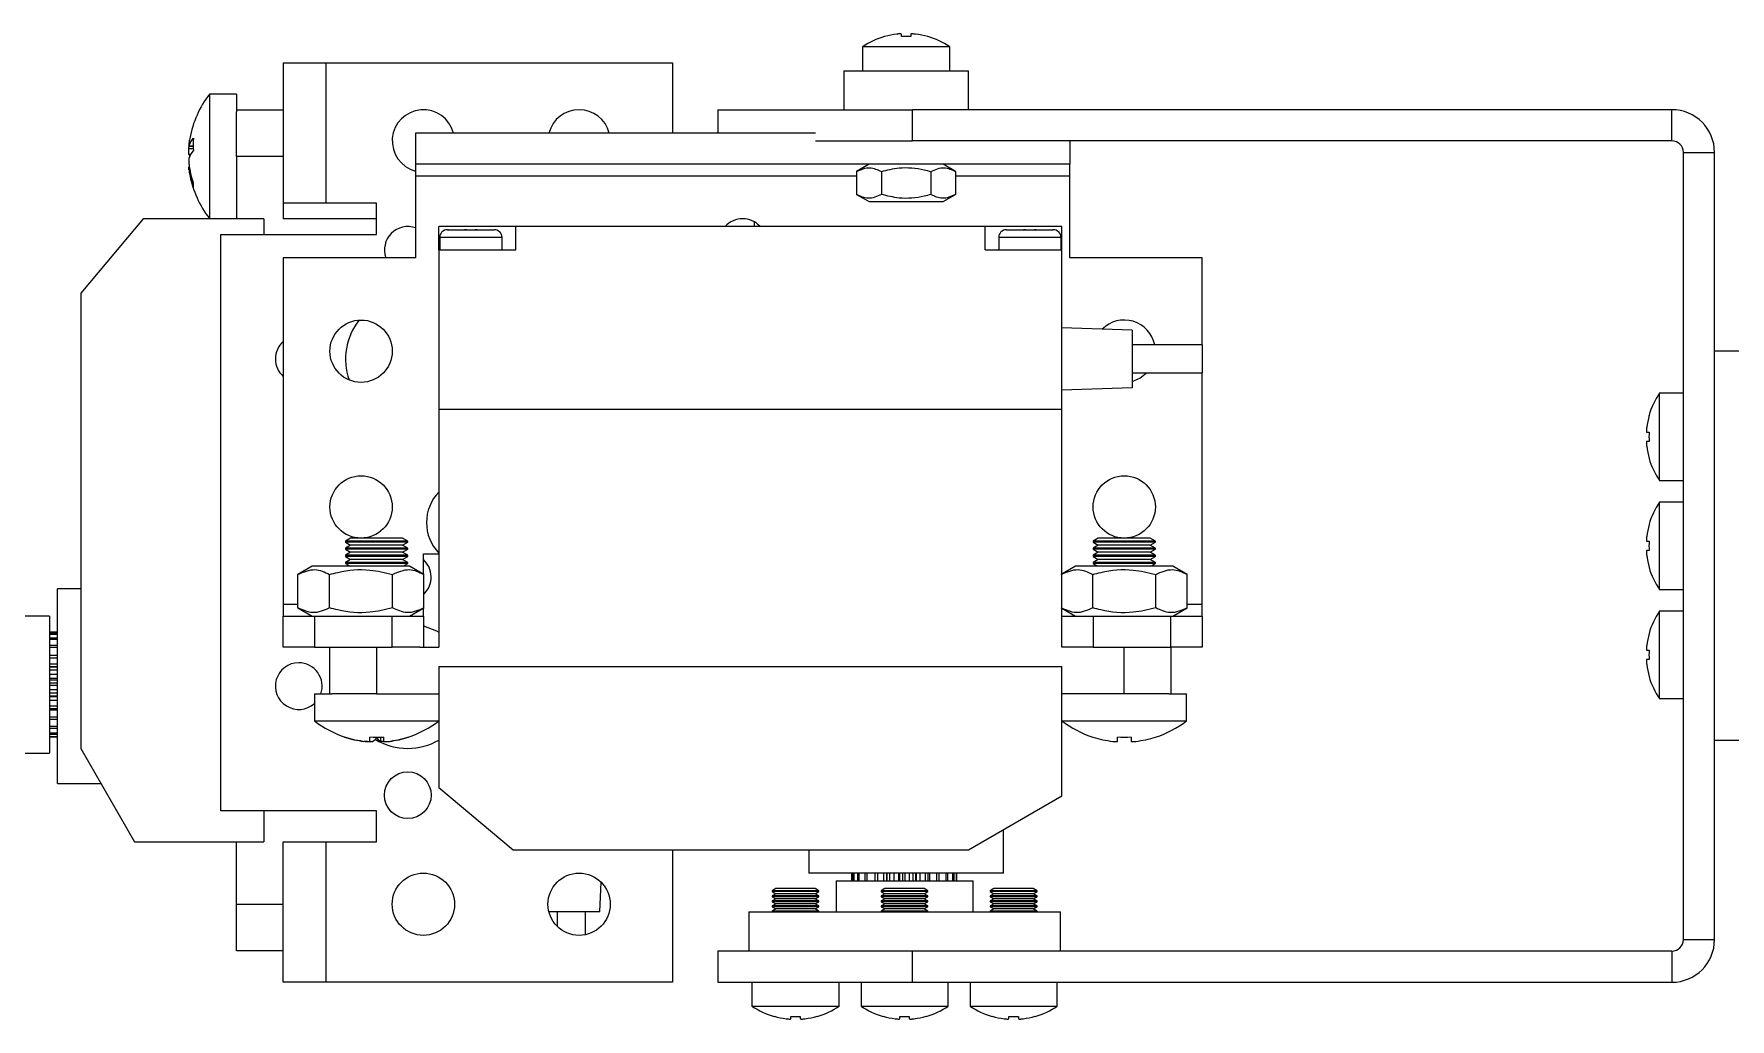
# Model space of a CAD drawing. Header units: millimetres. Extents: x 15 to 836, y 5 to 589.
# Drawn here: x 226.8 to 335.7, y 415.6 to 478.8 of the extents above; entities that cross this region are included whole.
import ezdxf

# ---------------------------------------------------------------- set-up
doc = ezdxf.new("R2010")
doc.units = ezdxf.units.MM

msp = doc.modelspace()

# ---------------------------------------------------------------- linework, layer by layer
at = {"color": 7, "linetype": 'Continuous', "lineweight": 25}
for p, q in [((282.5, 478.65), (282.5, 478.81)), ((283.1, 478.81), (283.1, 478.65)), ((280, 478), (280, 476.46)), ((285.6, 478), (280, 478)), ((285.6, 476.46), (285.6, 478)), ((242.8, 476.96), (242.8, 467.96)), ((242.8, 476.96), (245.53, 476.96)), ((245.53, 476.96), (245.53, 467.96)), ((245.53, 476.96), (267.8, 476.96)), ((267.8, 476.96), (267.8, 472.46)), ((278.8, 476.46), (278.8, 473.96)), ((278.8, 476.46), (284.98, 476.46)), ((284.98, 476.46), (286.8, 476.46)), ((286.8, 473.96), (286.8, 476.46)), ((239.8, 474.96), (238.07, 474.96)), ((238.07, 474.96), (238.07, 466.96)), ((239.8, 474.96), (239.8, 473.82)), ((239.8, 473.96), (242.8, 473.96)), ((239.8, 470.96), (239.8, 473.82)), ((270.7, 473.96), (270.7, 472.46)), ((270.7, 473.96), (283.2, 473.96)), ((283.2, 471.96), (283.2, 473.96)), ((331.96, 473.96), (283.2, 473.96)), ((331.96, 471.96), (331.96, 473.96)), ((236.74, 471.62), (237.02, 471.62)), ((251.3, 472.46), (251.3, 470.46)), ((276.98, 472.46), (251.3, 472.46)), ((276.98, 471.96), (283.2, 471.96)), ((331.96, 471.96), (283.2, 471.96)), ((293.3, 471.96), (293.3, 470.46)), ((239.8, 470.96), (239.8, 466.96)), ((242.8, 470.96), (239.8, 470.96)), ((293.3, 470.46), (251.3, 470.46)), ((251.3, 470.46), (251.3, 469.72)), ((280.42, 470.46), (279.62, 469.99)), ((285.97, 469.99), (285.17, 470.46)), ((293.3, 469.72), (293.3, 470.46)), ((332.7, 420.69), (332.7, 471.22)), ((332.7, 471.22), (334.7, 471.22)), ((334.7, 420.69), (334.7, 471.22)), ((236.77, 470.29), (236.74, 470.29)), ((251.3, 469.72), (251.3, 464.46)), ((279.62, 469.99), (279.62, 468.52)), ((281.21, 469.99), (281.21, 468.52)), ((284.38, 469.99), (284.38, 468.52)), ((285.97, 469.99), (285.97, 468.52)), ((293.3, 464.46), (293.3, 469.72)), ((279.62, 468.52), (280.42, 468.06)), ((285.17, 468.06), (285.97, 468.52)), ((242.8, 467.96), (242.8, 466.96)), ((245.53, 467.96), (242.8, 467.96)), ((248.8, 467.96), (245.53, 467.96)), ((248.8, 465.96), (248.8, 467.96)), ((280.42, 468.06), (285.17, 468.06)), ((233.8, 466.96), (229.8, 462.19)), ((241.55, 466.96), (233.8, 466.96)), ((241.55, 466.96), (241.55, 465.96)), ((248.8, 466.96), (242.8, 466.96)), ((252.8, 464.96), (252.8, 466.46)), ((257.74, 466.46), (252.8, 466.46)), ((253.35, 466.26), (253.4, 466.26)), ((253.4, 466.26), (253.4, 466.26)), ((253.4, 466.26), (253.41, 466.26)), ((253.41, 466.26), (253.4, 466.26)), ((253.41, 466.26), (254.45, 466.26)), ((254.45, 466.26), (254.45, 466.25)), ((254.45, 466.25), (254.57, 466.26)), ((254.57, 466.26), (254.45, 466.26)), ((254.57, 466.26), (255.13, 466.26)), ((255.13, 466.26), (255.25, 466.25)), ((255.25, 466.26), (255.13, 466.26)), ((255.25, 466.26), (256.29, 466.26)), ((255.25, 466.25), (255.25, 466.26)), ((256.29, 466.26), (256.29, 466.26)), ((256.29, 466.26), (256.29, 466.26)), ((256.29, 466.26), (256.35, 466.26)), ((256.29, 466.26), (256.29, 466.26)), ((257.74, 464.96), (257.74, 466.46)), ((287.86, 466.46), (257.74, 466.46)), ((287.86, 464.96), (287.86, 466.46)), ((292.8, 466.46), (287.86, 466.46)), ((289.24, 466.26), (289.3, 466.26)), ((289.3, 466.26), (289.3, 466.26)), ((289.3, 466.26), (289.31, 466.26)), ((289.31, 466.26), (289.3, 466.26)), ((289.31, 466.26), (290.34, 466.26)), ((290.34, 466.26), (290.34, 466.25)), ((290.34, 466.25), (290.46, 466.26)), ((290.46, 466.26), (290.34, 466.26)), ((290.46, 466.26), (291.03, 466.26)), ((291.03, 466.26), (291.14, 466.25)), ((291.14, 466.26), (291.03, 466.26)), ((291.14, 466.25), (291.14, 466.26)), ((291.14, 466.26), (292.18, 466.26)), ((292.18, 466.26), (292.19, 466.26)), ((292.19, 466.26), (292.18, 466.26)), ((292.19, 466.26), (292.24, 466.26)), ((292.19, 466.26), (292.19, 466.26)), ((292.8, 464.96), (292.8, 466.46)), ((238.8, 428.96), (238.8, 465.96)), ((238.8, 465.96), (248.8, 465.96)), ((252.85, 465.76), (252.85, 464.96)), ((256.85, 464.96), (256.85, 465.76)), ((288.74, 465.76), (288.74, 464.96)), ((292.74, 464.96), (292.74, 465.76)), ((242.8, 464.46), (242.8, 442.19)), ((251.3, 464.46), (242.8, 464.46)), ((252.8, 464.96), (252.8, 454.71)), ((252.8, 464.96), (257.74, 464.96)), ((287.86, 464.96), (292.8, 464.96)), ((292.8, 454.71), (292.8, 464.96)), ((301.8, 464.46), (293.3, 464.46)), ((301.8, 458.86), (301.8, 464.46)), ((229.8, 462.19), (229.8, 432.96)), ((297.3, 459.8), (292.8, 459.96)), ((297.3, 459.8), (297.3, 456.11)), ((301.8, 458.86), (297.3, 458.86)), ((301.8, 458.86), (301.8, 457.96)), ((301.8, 457.96), (301.8, 457.06)), ((336.7, 458.46), (334.7, 458.46)), ((297.3, 457.06), (301.8, 457.06)), ((301.8, 442.19), (301.8, 457.06)), ((297.3, 456.11), (292.8, 455.96)), ((332.7, 455.76), (331.15, 455.76)), ((331.15, 455.76), (331.15, 450.16)), ((292.8, 454.71), (252.8, 454.71)), ((252.8, 454.71), (252.8, 439.46)), ((292.8, 439.46), (292.8, 454.71)), ((330.34, 453.26), (330.5, 453.26)), ((330.5, 452.66), (330.34, 452.66)), ((331.15, 450.16), (332.7, 450.16)), ((332.7, 448.76), (331.15, 448.76)), ((331.15, 448.76), (331.15, 443.16)), ((247.12, 446.46), (246.8, 446.27)), ((246.8, 446.27), (246.8, 446.19)), ((248.8, 446.27), (246.8, 446.27)), ((246.8, 446.19), (247.12, 446)), ((248.8, 446.19), (246.8, 446.19)), ((247.12, 446), (246.8, 445.81)), ((246.8, 445.81), (246.8, 445.74)), ((248.8, 445.81), (246.8, 445.81)), ((246.8, 445.74), (247.12, 445.55)), ((248.8, 445.74), (246.8, 445.74)), ((247.12, 445.55), (246.8, 445.36)), ((248.8, 446.46), (247.12, 446.46)), ((248.8, 446), (247.12, 446)), ((248.8, 445.55), (247.12, 445.55)), ((250.47, 446.46), (248.8, 446.46)), ((250.8, 446.27), (248.8, 446.27)), ((250.8, 446.19), (248.8, 446.19)), ((250.47, 446), (248.8, 446)), ((250.8, 445.81), (248.8, 445.81)), ((250.8, 445.74), (248.8, 445.74)), ((250.47, 445.55), (248.8, 445.55)), ((250.8, 446.27), (250.47, 446.46)), ((250.47, 446), (250.8, 446.19)), ((250.8, 445.81), (250.47, 446)), ((250.47, 445.55), (250.8, 445.74)), ((250.8, 445.36), (250.47, 445.55)), ((250.8, 446.19), (250.8, 446.27)), ((250.8, 445.74), (250.8, 445.81)), ((251.8, 444.15), (251.8, 445.46)), ((251.8, 445.46), (252.8, 445.46)), ((295.12, 446.46), (294.8, 446.27)), ((294.8, 446.27), (294.8, 446.19)), ((296.8, 446.27), (294.8, 446.27)), ((294.8, 446.19), (295.12, 446)), ((296.8, 446.19), (294.8, 446.19)), ((295.12, 446), (294.8, 445.81)), ((294.8, 445.81), (294.8, 445.74)), ((296.8, 445.81), (294.8, 445.81)), ((294.8, 445.74), (295.12, 445.55)), ((296.8, 445.74), (294.8, 445.74)), ((295.12, 445.55), (294.8, 445.36)), ((296.8, 446.46), (295.12, 446.46)), ((296.8, 446), (295.12, 446)), ((296.8, 445.55), (295.12, 445.55)), ((298.47, 446.46), (296.8, 446.46)), ((298.8, 446.27), (296.8, 446.27)), ((298.8, 446.19), (296.8, 446.19)), ((298.47, 446), (296.8, 446)), ((298.8, 445.81), (296.8, 445.81)), ((298.8, 445.74), (296.8, 445.74)), ((298.47, 445.55), (296.8, 445.55)), ((298.8, 446.27), (298.47, 446.46)), ((298.47, 446), (298.8, 446.19)), ((298.8, 445.81), (298.47, 446)), ((298.47, 445.55), (298.8, 445.74)), ((298.8, 445.36), (298.47, 445.55)), ((298.8, 446.19), (298.8, 446.27)), ((298.8, 445.74), (298.8, 445.81)), ((330.34, 446.26), (330.5, 446.26)), ((330.5, 445.66), (330.34, 445.66)), ((244.67, 444.66), (243.75, 444.13)), ((250.92, 444.66), (244.67, 444.66)), ((246.8, 445.36), (246.8, 445.28)), ((248.8, 445.36), (246.8, 445.36)), ((246.8, 445.28), (247.12, 445.09)), ((248.8, 445.28), (246.8, 445.28)), ((247.12, 445.09), (246.8, 444.9)), ((246.8, 444.9), (246.8, 444.83)), ((248.8, 444.9), (246.8, 444.9)), ((246.8, 444.83), (247.09, 444.66)), ((248.8, 444.83), (246.8, 444.83)), ((248.8, 445.09), (247.12, 445.09)), ((250.8, 445.36), (248.8, 445.36)), ((250.8, 445.28), (248.8, 445.28)), ((250.47, 445.09), (248.8, 445.09)), ((250.8, 444.9), (248.8, 444.9)), ((250.8, 444.83), (248.8, 444.83)), ((250.47, 445.09), (250.8, 445.28)), ((250.8, 444.9), (250.47, 445.09)), ((250.5, 444.66), (250.8, 444.83)), ((250.8, 445.28), (250.8, 445.36)), ((250.8, 444.83), (250.8, 444.9)), ((251.84, 444.13), (250.92, 444.66)), ((293.67, 444.66), (292.8, 444.15)), ((299.92, 444.66), (293.67, 444.66)), ((294.8, 445.36), (294.8, 445.28)), ((296.8, 445.36), (294.8, 445.36)), ((294.8, 445.28), (295.12, 445.09)), ((296.8, 445.28), (294.8, 445.28)), ((295.12, 445.09), (294.8, 444.9)), ((294.8, 444.9), (294.8, 444.83)), ((296.8, 444.9), (294.8, 444.9)), ((294.8, 444.83), (295.09, 444.66)), ((296.8, 444.83), (294.8, 444.83)), ((296.8, 445.09), (295.12, 445.09)), ((298.8, 445.36), (296.8, 445.36)), ((298.8, 445.28), (296.8, 445.28)), ((298.47, 445.09), (296.8, 445.09)), ((298.8, 444.9), (296.8, 444.9)), ((298.8, 444.83), (296.8, 444.83)), ((298.47, 445.09), (298.8, 445.28)), ((298.8, 444.9), (298.47, 445.09)), ((298.5, 444.66), (298.8, 444.83)), ((298.8, 445.28), (298.8, 445.36)), ((298.8, 444.83), (298.8, 444.9)), ((300.84, 444.13), (299.92, 444.66)), ((243.75, 441.98), (243.75, 444.13)), ((245.78, 441.98), (245.78, 444.13)), ((249.82, 441.98), (249.82, 444.13)), ((251.84, 441.98), (251.84, 444.13)), ((294.78, 441.98), (294.78, 444.13)), ((298.82, 441.98), (298.82, 444.13)), ((300.84, 441.98), (300.84, 444.13)), ((229.8, 443.21), (228.3, 443.21)), ((228.3, 430.71), (228.3, 443.21)), ((242.8, 442.19), (242.8, 441.46)), ((301.8, 441.46), (301.8, 442.19)), ((331.15, 443.16), (332.7, 443.16)), ((227.8, 441.45), (225.8, 441.45)), ((227.8, 441.45), (227.8, 432.65)), ((242.8, 439.46), (242.8, 441.46)), ((242.8, 441.46), (244.8, 441.46)), ((243.75, 441.98), (244.67, 441.46)), ((244.8, 441.46), (244.8, 439.46)), ((244.8, 441.46), (249.8, 441.46)), ((249.8, 439.46), (249.8, 441.46)), ((249.8, 441.46), (251.8, 441.46)), ((250.92, 441.46), (251.84, 441.98)), ((251.8, 441.46), (251.8, 441.96)), ((251.8, 441.46), (251.8, 439.46)), ((292.8, 441.96), (293.67, 441.46)), ((292.8, 441.46), (294.8, 441.46)), ((294.8, 441.46), (294.8, 439.46)), ((294.8, 441.46), (299.8, 441.46)), ((299.8, 439.46), (299.8, 441.46)), ((299.8, 441.46), (301.8, 441.46)), ((299.92, 441.46), (300.84, 441.98)), ((301.8, 441.46), (301.8, 439.46)), ((332.7, 441.76), (331.15, 441.76)), ((331.15, 441.76), (331.15, 436.16)), ((228.3, 440.43), (227.8, 440.43)), ((227.8, 440.43), (228.3, 440.43)), ((227.8, 440.35), (228.3, 440.35)), ((227.8, 440.3), (228.3, 440.3)), ((227.8, 440.06), (228.3, 440.06)), ((227.8, 439.97), (228.3, 439.97)), ((227.8, 439.58), (228.3, 439.58)), ((227.8, 439.45), (228.3, 439.45)), ((227.8, 438.95), (228.3, 438.95)), ((227.8, 438.94), (228.3, 438.94)), ((244.8, 439.46), (242.8, 439.46)), ((244.8, 439.46), (249.8, 439.46)), ((245.8, 436.46), (245.8, 439.46)), ((248.8, 439.46), (248.8, 436.46)), ((251.58, 439.46), (249.8, 439.46)), ((251.58, 439.46), (252.8, 439.46)), ((293.01, 439.46), (292.8, 439.46)), ((294.8, 439.46), (293.01, 439.46)), ((294.8, 439.46), (299.8, 439.46)), ((296.8, 436.46), (296.8, 439.46)), ((299.8, 439.46), (299.8, 436.46)), ((301.8, 439.46), (299.8, 439.46)), ((330.34, 439.26), (330.5, 439.26)), ((227.8, 438.78), (228.3, 438.78)), ((227.8, 438.38), (228.3, 438.38)), ((228.3, 438.2), (227.8, 438.2)), ((227.8, 438.19), (228.3, 438.19)), ((227.8, 438.01), (228.3, 438.01)), ((252.8, 438.21), (292.8, 438.21)), ((252.8, 438.21), (252.8, 430.46)), ((292.8, 429.92), (292.8, 438.21)), ((330.5, 438.66), (330.34, 438.66)), ((227.8, 437.72), (228.3, 437.72)), ((228.3, 437.45), (227.8, 437.45)), ((227.8, 437.36), (228.3, 437.36)), ((227.8, 437.17), (228.3, 437.17)), ((227.8, 437.02), (228.3, 437.02)), ((227.8, 436.74), (228.3, 436.74)), ((227.8, 436.52), (228.3, 436.52)), ((227.8, 436.33), (228.3, 436.33)), ((227.8, 436.29), (228.3, 436.29)), ((227.8, 436.05), (228.3, 436.05)), ((227.8, 435.7), (228.3, 435.7)), ((244.8, 436.46), (244.8, 434.73)), ((244.8, 436.46), (245.93, 436.46)), ((248.8, 436.46), (245.93, 436.46)), ((248.8, 436.46), (252.8, 436.46)), ((296.8, 436.46), (292.8, 436.46)), ((299.66, 436.46), (296.8, 436.46)), ((299.66, 436.46), (300.8, 436.46)), ((300.8, 434.73), (300.8, 436.46)), ((331.15, 436.16), (332.7, 436.16)), ((227.8, 435.53), (228.3, 435.53)), ((227.8, 435.43), (228.3, 435.43)), ((227.8, 434.98), (228.3, 434.98)), ((227.8, 434.83), (228.3, 434.83)), ((244.8, 434.73), (252.8, 434.73)), ((292.8, 434.73), (300.8, 434.73)), ((227.8, 434.38), (228.3, 434.38)), ((227.8, 434.27), (228.3, 434.27)), ((227.8, 433.95), (228.3, 433.95)), ((227.8, 433.88), (228.3, 433.88)), ((227.8, 433.72), (228.3, 433.72)), ((227.8, 433.7), (228.3, 433.7)), ((246.79, 433.69), (246.78, 433.68)), ((248.36, 433.41), (248.36, 433.69)), ((249.24, 433.69), (249.24, 433.41)), ((250.81, 433.68), (250.8, 433.69)), ((294.79, 433.69), (294.78, 433.68)), ((296.36, 433.41), (296.36, 433.69)), ((297.24, 433.69), (297.24, 433.41)), ((336.7, 433.46), (334.7, 433.46)), ((225.8, 432.65), (227.8, 432.65)), ((229.8, 432.96), (233.26, 426.96)), ((228.3, 430.71), (231.1, 430.71)), ((252.8, 430.46), (257.56, 426.46)), ((286.8, 426.46), (292.8, 429.92)), ((248.8, 428.96), (238.8, 428.96)), ((241.55, 428.96), (241.55, 426.96)), ((248.8, 426.96), (248.8, 428.96)), ((233.26, 426.96), (241.55, 426.96)), ((239.8, 422.96), (239.8, 426.96)), ((242.8, 417.96), (242.8, 426.96)), ((242.8, 426.96), (245.53, 426.96)), ((245.53, 426.96), (245.53, 417.96)), ((245.53, 426.96), (248.8, 426.96)), ((289.05, 424.96), (289.05, 427.75)), ((257.56, 426.46), (286.8, 426.46)), ((267.8, 426.46), (267.8, 417.96)), ((276.55, 426.46), (276.55, 424.96)), ((289.05, 424.96), (276.55, 424.96)), ((279.32, 424.96), (279.32, 424.46)), ((279.32, 424.46), (279.32, 424.96)), ((279.41, 424.46), (279.41, 424.96)), ((279.45, 424.46), (279.45, 424.96)), ((279.7, 424.46), (279.7, 424.96)), ((279.79, 424.46), (279.79, 424.96)), ((280.17, 424.46), (280.17, 424.96)), ((280.3, 424.46), (280.3, 424.96)), ((280.8, 424.46), (280.8, 424.96)), ((280.81, 424.46), (280.81, 424.96)), ((280.97, 424.46), (280.97, 424.96)), ((281.37, 424.46), (281.37, 424.96)), ((281.55, 424.96), (281.55, 424.46)), ((281.56, 424.46), (281.56, 424.96)), ((281.74, 424.46), (281.74, 424.96)), ((282.03, 424.46), (282.03, 424.96)), ((282.3, 424.96), (282.3, 424.46)), ((282.39, 424.46), (282.39, 424.96)), ((282.58, 424.46), (282.58, 424.96)), ((282.73, 424.46), (282.73, 424.96)), ((283.01, 424.46), (283.01, 424.96)), ((283.24, 424.46), (283.24, 424.96)), ((283.42, 424.46), (283.42, 424.96)), ((283.46, 424.46), (283.46, 424.96)), ((283.7, 424.46), (283.7, 424.96)), ((284.05, 424.46), (284.05, 424.96)), ((284.22, 424.46), (284.22, 424.96)), ((284.32, 424.46), (284.32, 424.96)), ((284.77, 424.46), (284.77, 424.96)), ((284.92, 424.46), (284.92, 424.96)), ((285.37, 424.46), (285.37, 424.96)), ((285.48, 424.46), (285.48, 424.96)), ((285.8, 424.46), (285.8, 424.96)), ((285.87, 424.46), (285.87, 424.96)), ((286.03, 424.46), (286.03, 424.96)), ((286.06, 424.46), (286.06, 424.96)), ((263.14, 422.46), (263.21, 424.37)), ((274.43, 423.96), (274.2, 423.82)), ((274.2, 423.82), (274.2, 423.77)), ((275.7, 423.82), (274.2, 423.82)), ((274.2, 423.77), (274.43, 423.63)), ((275.7, 423.77), (274.2, 423.77)), ((274.43, 423.63), (274.2, 423.5)), ((275.7, 423.96), (274.43, 423.96)), ((275.7, 423.63), (274.43, 423.63)), ((276.96, 423.96), (275.7, 423.96)), ((277.2, 423.82), (275.7, 423.82)), ((277.2, 423.77), (275.7, 423.77)), ((276.96, 423.63), (275.7, 423.63)), ((277.2, 423.82), (276.96, 423.96)), ((276.96, 423.63), (277.2, 423.77)), ((277.2, 423.5), (276.96, 423.63)), ((277.2, 423.77), (277.2, 423.82)), ((278.3, 424.46), (278.3, 422.46)), ((278.3, 424.46), (282.7, 424.46)), ((281.43, 423.96), (281.2, 423.82)), ((281.2, 423.82), (281.2, 423.77)), ((282.7, 423.82), (281.2, 423.82)), ((281.2, 423.77), (281.43, 423.63)), ((282.7, 423.77), (281.2, 423.77)), ((281.43, 423.63), (281.2, 423.5)), ((282.7, 423.96), (281.43, 423.96)), ((282.7, 423.63), (281.43, 423.63)), ((282.7, 424.46), (287.1, 424.46)), ((283.96, 423.96), (282.7, 423.96)), ((284.2, 423.82), (282.7, 423.82)), ((284.2, 423.77), (282.7, 423.77)), ((283.96, 423.63), (282.7, 423.63)), ((284.2, 423.82), (283.96, 423.96)), ((283.96, 423.63), (284.2, 423.77)), ((284.2, 423.5), (283.96, 423.63)), ((284.2, 423.77), (284.2, 423.82)), ((287.1, 422.46), (287.1, 424.46)), ((288.43, 423.96), (288.2, 423.82)), ((288.2, 423.82), (288.2, 423.77)), ((289.7, 423.82), (288.2, 423.82)), ((288.2, 423.77), (288.43, 423.63)), ((289.7, 423.77), (288.2, 423.77)), ((288.43, 423.63), (288.2, 423.5)), ((289.7, 423.96), (288.43, 423.96)), ((289.7, 423.63), (288.43, 423.63)), ((290.96, 423.96), (289.7, 423.96)), ((291.2, 423.82), (289.7, 423.82)), ((291.2, 423.77), (289.7, 423.77)), ((290.96, 423.63), (289.7, 423.63)), ((291.2, 423.82), (290.96, 423.96)), ((290.96, 423.63), (291.2, 423.77)), ((291.2, 423.5), (290.96, 423.63)), ((291.2, 423.77), (291.2, 423.82)), ((239.8, 422.96), (242.8, 422.96)), ((239.8, 419.96), (239.8, 422.96)), ((274.2, 423.5), (274.2, 423.44)), ((275.7, 423.5), (274.2, 423.5)), ((274.2, 423.44), (274.43, 423.31)), ((275.7, 423.44), (274.2, 423.44)), ((274.43, 423.31), (274.2, 423.17)), ((274.2, 423.17), (274.2, 423.12)), ((275.7, 423.17), (274.2, 423.17)), ((274.2, 423.12), (274.43, 422.98)), ((275.7, 423.12), (274.2, 423.12)), ((274.43, 422.98), (274.2, 422.85)), ((274.2, 422.85), (274.2, 422.79)), ((275.7, 422.85), (274.2, 422.85)), ((274.2, 422.79), (274.43, 422.66)), ((275.7, 422.79), (274.2, 422.79)), ((274.43, 422.66), (274.2, 422.52)), ((275.7, 423.31), (274.43, 423.31)), ((275.7, 422.98), (274.43, 422.98)), ((275.7, 422.66), (274.43, 422.66)), ((277.2, 423.5), (275.7, 423.5)), ((277.2, 423.44), (275.7, 423.44)), ((276.96, 423.31), (275.7, 423.31)), ((277.2, 423.17), (275.7, 423.17)), ((277.2, 423.12), (275.7, 423.12)), ((276.96, 422.98), (275.7, 422.98)), ((277.2, 422.85), (275.7, 422.85)), ((277.2, 422.79), (275.7, 422.79)), ((276.96, 422.66), (275.7, 422.66)), ((276.96, 423.31), (277.2, 423.44)), ((277.2, 423.17), (276.96, 423.31)), ((276.96, 422.98), (277.2, 423.12)), ((277.2, 422.85), (276.96, 422.98)), ((276.96, 422.66), (277.2, 422.79)), ((277.2, 422.52), (276.96, 422.66)), ((277.2, 423.44), (277.2, 423.5)), ((277.2, 423.12), (277.2, 423.17)), ((277.2, 422.79), (277.2, 422.85)), ((281.2, 423.5), (281.2, 423.44)), ((282.7, 423.5), (281.2, 423.5)), ((281.2, 423.44), (281.43, 423.31)), ((282.7, 423.44), (281.2, 423.44)), ((281.43, 423.31), (281.2, 423.17)), ((281.2, 423.17), (281.2, 423.12)), ((282.7, 423.17), (281.2, 423.17)), ((281.2, 423.12), (281.43, 422.98)), ((282.7, 423.12), (281.2, 423.12)), ((281.43, 422.98), (281.2, 422.85)), ((281.2, 422.85), (281.2, 422.79)), ((282.7, 422.85), (281.2, 422.85)), ((281.2, 422.79), (281.43, 422.66)), ((282.7, 422.79), (281.2, 422.79)), ((281.43, 422.66), (281.2, 422.52)), ((282.7, 423.31), (281.43, 423.31)), ((282.7, 422.98), (281.43, 422.98)), ((282.7, 422.66), (281.43, 422.66)), ((284.2, 423.5), (282.7, 423.5)), ((284.2, 423.44), (282.7, 423.44)), ((283.96, 423.31), (282.7, 423.31)), ((284.2, 423.17), (282.7, 423.17)), ((284.2, 423.12), (282.7, 423.12)), ((283.96, 422.98), (282.7, 422.98)), ((284.2, 422.85), (282.7, 422.85)), ((284.2, 422.79), (282.7, 422.79)), ((283.96, 422.66), (282.7, 422.66)), ((283.96, 423.31), (284.2, 423.44)), ((284.2, 423.17), (283.96, 423.31)), ((283.96, 422.98), (284.2, 423.12)), ((284.2, 422.85), (283.96, 422.98)), ((283.96, 422.66), (284.2, 422.79)), ((284.2, 422.52), (283.96, 422.66)), ((284.2, 423.44), (284.2, 423.5)), ((284.2, 423.12), (284.2, 423.17)), ((284.2, 422.79), (284.2, 422.85)), ((288.2, 423.5), (288.2, 423.44)), ((289.7, 423.5), (288.2, 423.5)), ((288.2, 423.44), (288.43, 423.31)), ((289.7, 423.44), (288.2, 423.44)), ((288.43, 423.31), (288.2, 423.17)), ((288.2, 423.17), (288.2, 423.12)), ((289.7, 423.17), (288.2, 423.17)), ((288.2, 423.12), (288.43, 422.98)), ((289.7, 423.12), (288.2, 423.12)), ((288.43, 422.98), (288.2, 422.85)), ((288.2, 422.85), (288.2, 422.79)), ((289.7, 422.85), (288.2, 422.85)), ((288.2, 422.79), (288.43, 422.66)), ((289.7, 422.79), (288.2, 422.79)), ((288.43, 422.66), (288.2, 422.52)), ((289.7, 423.31), (288.43, 423.31)), ((289.7, 422.98), (288.43, 422.98)), ((289.7, 422.66), (288.43, 422.66)), ((291.2, 423.5), (289.7, 423.5)), ((291.2, 423.44), (289.7, 423.44)), ((290.96, 423.31), (289.7, 423.31)), ((291.2, 423.17), (289.7, 423.17)), ((291.2, 423.12), (289.7, 423.12)), ((290.96, 422.98), (289.7, 422.98)), ((291.2, 422.85), (289.7, 422.85)), ((291.2, 422.79), (289.7, 422.79)), ((290.96, 422.66), (289.7, 422.66)), ((290.96, 423.31), (291.2, 423.44)), ((291.2, 423.17), (290.96, 423.31)), ((290.96, 422.98), (291.2, 423.12)), ((291.2, 422.85), (290.96, 422.98)), ((290.96, 422.66), (291.2, 422.79)), ((291.2, 422.52), (290.96, 422.66)), ((291.2, 423.44), (291.2, 423.5)), ((291.2, 423.12), (291.2, 423.17)), ((291.2, 422.79), (291.2, 422.85)), ((263.14, 422.46), (259.86, 422.46)), ((260.4, 422.46), (260.4, 421.53)), ((262.2, 421), (262.2, 422.46)), ((272.7, 422.46), (272.7, 419.96)), ((272.7, 422.46), (282.7, 422.46)), ((274.2, 422.52), (274.2, 422.47)), ((275.7, 422.52), (274.2, 422.52)), ((274.2, 422.47), (274.22, 422.46)), ((275.7, 422.47), (274.2, 422.47)), ((277.2, 422.52), (275.7, 422.52)), ((277.2, 422.47), (275.7, 422.47)), ((277.18, 422.46), (277.2, 422.47)), ((277.2, 422.47), (277.2, 422.52)), ((281.2, 422.52), (281.2, 422.47)), ((282.7, 422.52), (281.2, 422.52)), ((281.2, 422.47), (281.22, 422.46)), ((282.7, 422.47), (281.2, 422.47)), ((284.2, 422.52), (282.7, 422.52)), ((284.2, 422.47), (282.7, 422.47)), ((282.7, 422.46), (292.7, 422.46)), ((284.18, 422.46), (284.2, 422.47)), ((284.2, 422.47), (284.2, 422.52)), ((288.2, 422.52), (288.2, 422.47)), ((289.7, 422.52), (288.2, 422.52)), ((288.2, 422.47), (288.22, 422.46)), ((289.7, 422.47), (288.2, 422.47)), ((291.2, 422.52), (289.7, 422.52)), ((291.2, 422.47), (289.7, 422.47)), ((291.18, 422.46), (291.2, 422.47)), ((291.2, 422.47), (291.2, 422.52)), ((292.7, 419.96), (292.7, 422.46)), ((332.7, 420.69), (334.7, 420.69)), ((242.8, 419.96), (239.8, 419.96)), ((270.7, 419.96), (270.7, 417.96)), ((270.7, 419.96), (283.2, 419.96)), ((283.2, 417.96), (283.2, 419.96)), ((283.2, 419.96), (331.96, 419.96)), ((331.96, 419.96), (331.96, 417.96)), ((245.53, 417.96), (242.8, 417.96)), ((267.8, 417.96), (245.53, 417.96)), ((270.7, 417.96), (283.2, 417.96)), ((272.9, 417.96), (272.9, 416.41)), ((278.5, 416.41), (278.5, 417.96)), ((279.9, 417.96), (279.9, 416.41)), ((283.2, 417.96), (331.96, 417.96)), ((285.5, 416.41), (285.5, 417.96)), ((286.9, 417.96), (286.9, 416.41)), ((292.5, 416.41), (292.5, 417.96)), ((272.9, 416.41), (278.5, 416.41)), ((279.9, 416.41), (285.5, 416.41)), ((286.9, 416.41), (292.5, 416.41)), ((275.4, 415.6), (275.4, 415.76)), ((276, 415.76), (276, 415.6)), ((282.4, 415.6), (282.4, 415.76)), ((283, 415.76), (283, 415.6)), ((289.4, 415.6), (289.4, 415.76)), ((290, 415.76), (290, 415.6))]:
    msp.add_line(p, q, dxfattribs=at)
at = {"color": 8, "linetype": 'Continuous', "lineweight": 25}
for p, q in [((236.75, 471.64), (237.02, 471.64)), ((236.75, 471.47), (237.02, 471.47)), ((236.86, 471.08), (236.75, 471.08)), ((236.81, 470.1), (236.75, 470.1)), ((251.3, 469.72), (279.62, 469.72)), ((285.97, 469.72), (293.3, 469.72)), ((273.06, 466.46), (273.06, 466.75)), ((254.85, 465.76), (252.85, 465.76)), ((256.85, 465.76), (254.85, 465.76)), ((292.74, 465.76), (288.74, 465.76)), ((243.75, 442.19), (242.8, 442.19)), ((301.8, 442.19), (300.84, 442.19)), ((249.06, 433.41), (249.06, 433.68)), ((247.98, 433.41), (247.98, 433.42))]:
    msp.add_line(p, q, dxfattribs=at)
at = {"color": 7, "linetype": 'Continuous', "lineweight": 25, "flags": 128}
for points in [[(281.41, 478.65), (281.41, 478.65), (281.41, 478.66), (281.41, 478.66), (281.41, 478.66)], [(236.75, 471.47), (236.77, 471.62), (236.77, 471.62)], [(297.3, 456.52), (297.8, 456.72), (298.22, 457.06)], [(251.8, 440.83), (252.65, 440.5), (252.8, 440.42)], [(330.5, 437.57), (330.5, 437.57), (330.5, 437.57), (330.49, 437.57), (330.49, 437.57)], [(249.06, 433.68), (249.15, 433.68), (249.24, 433.68)]]:
    msp.add_lwpolyline(points, dxfattribs=at)
at = {"color": 7, "linetype": 'Continuous', "lineweight": 25}
for centre, radius in [((247.8, 458.46), 2), ((247.8, 448.46), 2), ((296.8, 448.46), 2), ((250.8, 429.96), 1.5), ((251.8, 422.96), 2), ((261.8, 422.96), 2)]:
    msp.add_circle(centre, radius, dxfattribs=at)
for centre, radius, start, end in [((282.8, 473.86), 5, 106.1021, 124.0558), ((282.8, 473.86), 4.99, 96.9046, 106.0765), ((282.8, 473.06), 5.6, 86.9303, 93.0697), ((282.8, 473.86), 4.99, 73.9235, 83.0954), ((282.8, 473.86), 5, 55.9442, 73.8979), ((288.07, 476.41), 4.49, 149.9393, 150.0576), ((243.2, 470.96), 6.5, 142.0201, 169.7889), ((251.8, 471.96), 2, 14.4775, 255.5225), ((261.8, 471.96), 2, 14.4775, 165.5225), ((331.96, 471.22), 2.74, 0, 90), ((238.04, 471.23), 1.36, 138.4373, 162.1418), ((242.22, 471.13), 5.51, 169.7709, 172.9304), ((243.29, 471.72), 6.27, 176.2831, 183.7169), ((331.96, 471.22), 0.737, 0, 90), ((238.04, 470.42), 1.36, 138.438, 162.1414), ((237.82, 471.4), 1.11, 196.8056, 203.6195), ((242.32, 471.13), 5.61, 187.1041, 199.4274), ((242.32, 470.8), 5.61, 187.1042, 199.4274), ((243.2, 470.96), 6.5, 190.2111, 217.9799), ((238.09, 469.1), 1.08, 171.0139, 188.9861), ((250.8, 464.96), 1.5, 70.5288, 199.4712), ((253.35, 465.76), 0.5, 90, 180), ((256.35, 465.76), 0.5, 0, 90), ((272.3, 465.46), 1.5, 41.8103, 138.1897), ((289.24, 465.76), 0.5, 90, 180), ((292.24, 465.76), 0.5, 0, 90), ((250.8, 457.96), 4, 141.3903, 199.6851), ((296.8, 458.46), 2, 11.537, 135.1763), ((243.8, 457.96), 1.5, 131.8103, 228.1897), ((335.3, 452.96), 5, 145.9442, 163.8979), ((335.3, 452.96), 4.99, 163.9235, 173.0954), ((329.83, 453.18), 1.34, 59.8223, 60.2206), ((336.09, 452.96), 5.6, 176.9269, 183.0731), ((335.3, 452.96), 4.99, 186.9046, 196.0765), ((335.3, 452.96), 5, 196.1021, 214.0558), ((329.83, 452.73), 1.34, 299.7794, 300.1777), ((254.8, 447.46), 2.8, 135.5847, 180), ((335.3, 445.96), 5, 145.9442, 163.8979), ((254.8, 447.46), 2.8, 180, 224.4153), ((335.3, 445.96), 4.99, 163.9235, 173.0954), ((329.83, 446.18), 1.34, 59.8223, 60.2206), ((336.09, 445.96), 5.6, 176.9269, 183.0731), ((250.8, 443.96), 1.5, 313.9716, 48.1897), ((335.3, 445.96), 4.99, 186.9046, 196.0765), ((335.3, 445.96), 5, 196.1021, 214.0558), ((328.16, 448.62), 4.68, 299.9217, 300.0355), ((335.3, 438.96), 5, 145.9442, 163.8979), ((335.3, 438.96), 4.99, 163.9235, 173.0954), ((330.31, 440.01), 0.375, 59.3223, 60.7404), ((336.09, 438.96), 5.6, 176.9269, 183.0731), ((243.8, 436.96), 1.5, 90, 311.8103), ((243.8, 436.96), 1.5, 340.5288, 90), ((335.3, 438.96), 4.99, 186.9046, 196.0765), ((335.3, 438.96), 5, 196.1021, 214.0558), ((248.8, 439.86), 6.5, 232.0201, 251.9398), ((248.8, 439.86), 6.5, 288.0602, 307.9799), ((296.8, 439.86), 6.5, 232.0201, 251.9398), ((296.8, 439.86), 6.5, 288.0602, 307.9799), ((248.7, 439.55), 6.18, 251.5105, 263.268), ((246.83, 434.01), 0.33, 261.4887, 269.5927), ((248.8, 439.86), 6.49, 251.9676, 263.4478), ((248.8, 441.02), 7.34, 266.5634, 273.4366), ((248.14, 434.11), 0.802, 299.7753, 325.2716), ((250.8, 436.96), 4, 238.5033, 270), ((249.45, 434.11), 0.801, 214.7247, 240.2267), ((248.8, 439.86), 6.49, 276.5522, 288.0324), ((248.89, 439.55), 6.18, 276.7319, 288.4896), ((250.8, 436.96), 4, 270, 300), ((296.8, 439.86), 6.49, 251.9676, 263.4478), ((296.8, 441.02), 7.34, 266.5635, 273.4365), ((296.8, 439.86), 6.49, 276.5522, 288.0324), ((305.26, 437.4), 7.45, 209.9226, 210.0398), ((331.96, 420.69), 2.74, 270, 0), ((331.96, 420.69), 0.737, 270, 0), ((275.7, 420.56), 5, 235.9442, 253.8979), ((275.7, 420.56), 5, 286.1021, 304.0558), ((282.7, 420.56), 5, 235.9442, 253.8979), ((282.7, 420.56), 5, 286.1021, 304.0558), ((289.7, 420.56), 5, 235.9442, 253.8979), ((289.7, 420.56), 5, 286.1021, 304.0558), ((270.2, 418.13), 4.75, 329.9751, 330.0871), ((275.7, 420.56), 4.99, 253.9235, 263.0954), ((275.7, 421.35), 5.6, 266.9306, 273.0694), ((275.7, 420.56), 4.99, 276.9046, 286.0765), ((282.32, 418.77), 6.04, 209.9249, 210.0129), ((276.08, 418.77), 6.04, 329.9871, 330.0751), ((282.7, 420.56), 4.99, 253.9235, 263.0954), ((282.7, 421.35), 5.6, 266.9306, 273.0694), ((282.7, 420.56), 4.99, 276.9046, 286.0765), ((289.32, 418.77), 6.04, 209.9249, 210.0129), ((287.6, 416.17), 0.825, 329.6688, 330.3137), ((289.7, 420.56), 4.99, 253.9235, 263.0954), ((289.7, 421.35), 5.6, 266.9306, 273.0694), ((289.7, 420.56), 4.99, 276.9046, 286.0765), ((295.68, 418.41), 5.31, 209.9586, 210.0589)]:
    msp.add_arc(centre, radius, start, end, dxfattribs=at)
for points, knots in [([(282.5, 478.81), (282.49, 478.81), (282.49, 478.82), (282.44, 478.83), (282.36, 478.83), (282.28, 478.82), (282.22, 478.81), (282.2, 478.81)], [0, 0, 0, 0, 0.213486, 0.427048, 0.638968, 0.850122, 1, 1, 1, 1]), ([(283.4, 478.81), (283.36, 478.81), (283.3, 478.82), (283.21, 478.83), (283.14, 478.83), (283.1, 478.82), (283.1, 478.81), (283.1, 478.81)], [0, 0, 0, 0, 0.2135016, 0.4270649, 0.6389511, 0.8501198, 1, 1, 1, 1]), ([(236.75, 471.81), (236.75, 471.78), (236.74, 471.72), (236.74, 471.66), (236.74, 471.62), (236.74, 471.62), (236.75, 471.64), (236.75, 471.64)], [0, 0, 0, 0, 0.2136136, 0.4272915, 0.6394541, 0.8509629, 1, 1, 1, 1]), ([(236.75, 471.08), (236.75, 471.1), (236.74, 471.13), (236.74, 471.21), (236.74, 471.3), (236.74, 471.4), (236.75, 471.45), (236.75, 471.47)], [0, 0, 0, 0, 0.213603, 0.427287, 0.63946, 0.85096, 1, 1, 1, 1]), ([(236.75, 470.83), (236.75, 470.82), (236.74, 470.78), (236.74, 470.7), (236.74, 470.61), (236.74, 470.52), (236.75, 470.46), (236.75, 470.44)], [0, 0, 0, 0, 0.213626, 0.427307, 0.639465, 0.850962, 1, 1, 1, 1]), ([(236.75, 470.1), (236.75, 470.13), (236.74, 470.19), (236.74, 470.25), (236.74, 470.29), (236.74, 470.29), (236.74, 470.28)], [0, 0, 0, 0, 0.284857, 0.569785, 0.852654, 1, 1, 1, 1]), ([(279.62, 469.99), (279.9, 470.12), (280.43, 470.36), (280.96, 470.11), (281.21, 469.99)], [0, 0, 0, 0, 0.534691, 1, 1, 1, 1]), ([(281.21, 469.99), (281.58, 470.09), (282.49, 470.31), (283.58, 470.21), (284.24, 470.03), (284.38, 469.99)], [0, 0, 0, 0, 0.360259, 0.863557, 1, 1, 1, 1]), ([(284.38, 469.99), (284.67, 470.12), (285.2, 470.36), (285.73, 470.11), (285.97, 469.99)], [0, 0, 0, 0, 0.534691, 1, 1, 1, 1]), ([(281.21, 468.52), (280.92, 468.39), (280.39, 468.15), (279.87, 468.4), (279.62, 468.52)], [0, 0, 0, 0, 0.534691, 1, 1, 1, 1]), ([(284.38, 468.52), (284.24, 468.48), (283.58, 468.3), (282.49, 468.2), (281.58, 468.43), (281.21, 468.52)], [0, 0, 0, 0, 0.136443, 0.639741, 1, 1, 1, 1]), ([(285.97, 468.52), (285.69, 468.39), (285.16, 468.15), (284.63, 468.4), (284.38, 468.52)], [0, 0, 0, 0, 0.534691, 1, 1, 1, 1]), ([(330.34, 453.56), (330.34, 453.52), (330.33, 453.46), (330.33, 453.37), (330.33, 453.3), (330.33, 453.26), (330.34, 453.26), (330.34, 453.26)], [0, 0, 0, 0, 0.213499, 0.42707, 0.638951, 0.850119, 1, 1, 1, 1]), ([(330.34, 452.66), (330.34, 452.65), (330.33, 452.65), (330.33, 452.59), (330.33, 452.52), (330.33, 452.44), (330.34, 452.38), (330.34, 452.36)], [0, 0, 0, 0, 0.213483, 0.427076, 0.638961, 0.850112, 1, 1, 1, 1]), ([(330.34, 446.56), (330.34, 446.52), (330.33, 446.46), (330.33, 446.37), (330.33, 446.3), (330.33, 446.26), (330.34, 446.26), (330.34, 446.26)], [0, 0, 0, 0, 0.213494, 0.427072, 0.638949, 0.850118, 1, 1, 1, 1]), ([(330.34, 445.66), (330.34, 445.65), (330.33, 445.65), (330.33, 445.59), (330.33, 445.52), (330.33, 445.44), (330.34, 445.38), (330.34, 445.36)], [0, 0, 0, 0, 0.213487, 0.427051, 0.63896, 0.850122, 1, 1, 1, 1]), ([(243.75, 444.13), (244.12, 444.29), (244.79, 444.59), (245.46, 444.28), (245.78, 444.13)], [0, 0, 0, 0, 0.534705, 1, 1, 1, 1]), ([(245.78, 444.13), (245.95, 444.17), (246.79, 444.4), (248.19, 444.53), (249.34, 444.24), (249.82, 444.13)], [0, 0, 0, 0, 0.134829, 0.638456, 1, 1, 1, 1]), ([(249.82, 444.13), (250.18, 444.29), (250.85, 444.59), (251.52, 444.28), (251.84, 444.13)], [0, 0, 0, 0, 0.534702, 1, 1, 1, 1]), ([(292.75, 444.13), (293.12, 444.29), (293.79, 444.59), (294.46, 444.28), (294.78, 444.13)], [0, 0, 0, 0, 0.534705, 1, 1, 1, 1]), ([(294.78, 444.13), (294.95, 444.17), (295.79, 444.4), (297.19, 444.53), (298.34, 444.24), (298.82, 444.13)], [0, 0, 0, 0, 0.134829, 0.638456, 1, 1, 1, 1]), ([(298.82, 444.13), (299.18, 444.29), (299.85, 444.59), (300.52, 444.28), (300.84, 444.13)], [0, 0, 0, 0, 0.534702, 1, 1, 1, 1]), ([(245.78, 441.98), (245.41, 441.82), (244.74, 441.52), (244.07, 441.84), (243.75, 441.98)], [0, 0, 0, 0, 0.534701, 1, 1, 1, 1]), ([(249.82, 441.98), (249.34, 441.87), (248.19, 441.58), (246.79, 441.71), (245.95, 441.94), (245.78, 441.98)], [0, 0, 0, 0, 0.361544, 0.865171, 1, 1, 1, 1]), ([(251.84, 441.98), (251.48, 441.82), (250.8, 441.52), (250.13, 441.84), (249.82, 441.98)], [0, 0, 0, 0, 0.534704, 1, 1, 1, 1]), ([(294.78, 441.98), (294.41, 441.82), (293.74, 441.52), (293.07, 441.84), (292.75, 441.98)], [0, 0, 0, 0, 0.534701, 1, 1, 1, 1]), ([(298.82, 441.98), (298.34, 441.87), (297.19, 441.58), (295.79, 441.71), (294.95, 441.94), (294.78, 441.98)], [0, 0, 0, 0, 0.361544, 0.865171, 1, 1, 1, 1]), ([(300.84, 441.98), (300.48, 441.82), (299.8, 441.52), (299.13, 441.84), (298.82, 441.98)], [0, 0, 0, 0, 0.534704, 1, 1, 1, 1]), ([(330.34, 439.56), (330.34, 439.52), (330.33, 439.46), (330.33, 439.37), (330.33, 439.3), (330.33, 439.26), (330.34, 439.26), (330.34, 439.26)], [0, 0, 0, 0, 0.213502, 0.427075, 0.638953, 0.850119, 1, 1, 1, 1]), ([(330.34, 438.66), (330.34, 438.65), (330.33, 438.65), (330.33, 438.59), (330.33, 438.52), (330.33, 438.44), (330.34, 438.38), (330.34, 438.36)], [0, 0, 0, 0, 0.213484, 0.427073, 0.638958, 0.850116, 1, 1, 1, 1]), ([(248.2, 433.41), (248.2, 433.41), (248.21, 433.4), (248.18, 433.4), (248.13, 433.4), (248.05, 433.4), (248, 433.41), (247.98, 433.41)], [0, 0, 0, 0, 0.079152, 0.329362, 0.577792, 0.825462, 1, 1, 1, 1]), ([(248.06, 433.41), (248.09, 433.41), (248.16, 433.4), (248.25, 433.4), (248.31, 433.4), (248.35, 433.4), (248.35, 433.41), (248.36, 433.41)], [0, 0, 0, 0, 0.213615, 0.427292, 0.639472, 0.850947, 1, 1, 1, 1]), ([(248.37, 433.4), (248.4, 433.4), (248.46, 433.4), (248.51, 433.4), (248.53, 433.41), (248.54, 433.41)], [0, 0, 0, 0, 0.360877, 0.735795, 1, 1, 1, 1]), ([(249.22, 433.4), (249.19, 433.4), (249.13, 433.4), (249.08, 433.4), (249.06, 433.41), (249.06, 433.41)], [0, 0, 0, 0, 0.36084, 0.735798, 1, 1, 1, 1]), ([(249.24, 433.41), (249.24, 433.41), (249.25, 433.4), (249.3, 433.4), (249.37, 433.4), (249.46, 433.4), (249.51, 433.41), (249.54, 433.41)], [0, 0, 0, 0, 0.2136, 0.4273, 0.639457, 0.850962, 1, 1, 1, 1]), ([(249.39, 433.41), (249.39, 433.41), (249.38, 433.4), (249.41, 433.4), (249.47, 433.4), (249.54, 433.4), (249.59, 433.41), (249.62, 433.41)], [0, 0, 0, 0, 0.0791163, 0.3293654, 0.5778032, 0.8254735, 1, 1, 1, 1]), ([(296.06, 433.41), (296.09, 433.41), (296.16, 433.4), (296.25, 433.4), (296.31, 433.4), (296.35, 433.4), (296.35, 433.41), (296.36, 433.41)], [0, 0, 0, 0, 0.213615, 0.427292, 0.639472, 0.850947, 1, 1, 1, 1]), ([(297.24, 433.41), (297.24, 433.41), (297.25, 433.4), (297.3, 433.4), (297.37, 433.4), (297.46, 433.4), (297.51, 433.41), (297.54, 433.41)], [0, 0, 0, 0, 0.2136052, 0.4273023, 0.6394641, 0.8509738, 1, 1, 1, 1]), ([(275.1, 415.6), (275.13, 415.6), (275.2, 415.59), (275.29, 415.59), (275.35, 415.59), (275.39, 415.59), (275.4, 415.6), (275.4, 415.6)], [0, 0, 0, 0, 0.2135042, 0.4270796, 0.6389531, 0.8501197, 1, 1, 1, 1]), ([(276, 415.6), (276, 415.6), (276.01, 415.59), (276.06, 415.59), (276.13, 415.59), (276.22, 415.59), (276.27, 415.6), (276.3, 415.6)], [0, 0, 0, 0, 0.213484, 0.427072, 0.638955, 0.850105, 1, 1, 1, 1]), ([(282.1, 415.6), (282.13, 415.6), (282.2, 415.59), (282.29, 415.59), (282.35, 415.59), (282.39, 415.59), (282.4, 415.6), (282.4, 415.6)], [0, 0, 0, 0, 0.2135, 0.427077, 0.638951, 0.850119, 1, 1, 1, 1]), ([(283, 415.6), (283, 415.6), (283.01, 415.59), (283.06, 415.59), (283.13, 415.59), (283.22, 415.59), (283.27, 415.6), (283.3, 415.6)], [0, 0, 0, 0, 0.2134864, 0.4270483, 0.6389551, 0.8501075, 1, 1, 1, 1]), ([(289.1, 415.6), (289.13, 415.6), (289.2, 415.59), (289.29, 415.59), (289.35, 415.59), (289.39, 415.59), (289.4, 415.6), (289.4, 415.6)], [0, 0, 0, 0, 0.2135042, 0.4270796, 0.6389531, 0.8501197, 1, 1, 1, 1]), ([(290, 415.6), (290, 415.6), (290.01, 415.59), (290.06, 415.59), (290.13, 415.59), (290.22, 415.59), (290.27, 415.6), (290.3, 415.6)], [0, 0, 0, 0, 0.213484, 0.427072, 0.638955, 0.850105, 1, 1, 1, 1])]:
    msp.add_open_spline(points, degree=3, knots=knots, dxfattribs=at)

doc.saveas('drawing.dxf')
